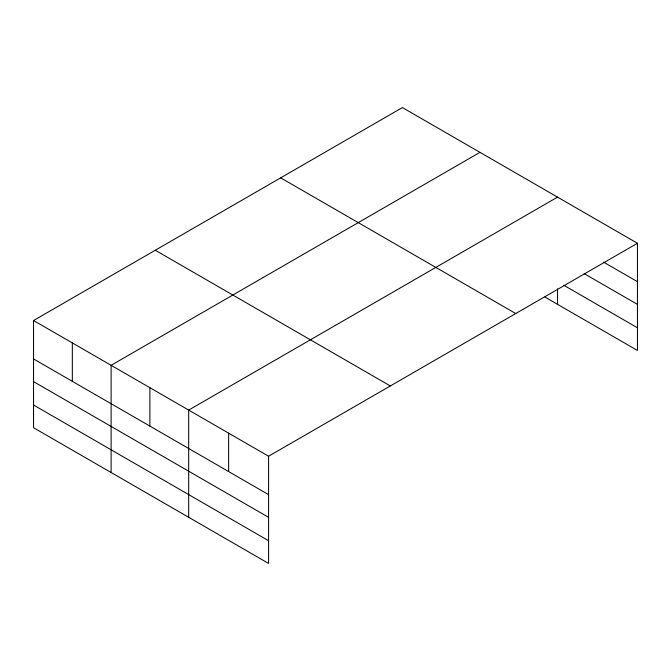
<?xml version="1.0" encoding="UTF-8"?>
<svg xmlns="http://www.w3.org/2000/svg" width="671" height="671" viewBox="0 0 671 671"><rect width="100%" height="100%" fill="white"/><g stroke="black" fill="none" stroke-linecap="round" stroke-linejoin="round"><path stroke-width="1.01" d="M33.55 320.528L268.593 456.23L268.593 563.43L33.55 427.729L33.55 320.528L402.407 107.57L637.45 243.271L637.45 350.472L544.911 297.043M479.975 152.351L111.118 365.309L111.118 472.51M557.534 197.131L188.677 410.09L188.677 517.291M268.593 456.23L637.45 243.271M603.707 262.202L637.45 281.677M584.173 273.625L637.45 304.382M563.749 285.225L637.45 327.775M280.688 177.849L515.731 313.542M155.269 250.249L390.312 385.951M33.55 358.935L268.593 494.636M33.55 381.64L268.593 517.341M33.55 405.024L268.593 540.725M557.534 288.857L557.534 304.332M228.635 433.156L228.635 471.57M149.893 387.695L149.893 426.11M72.334 342.915L72.334 381.329"/></g></svg>
